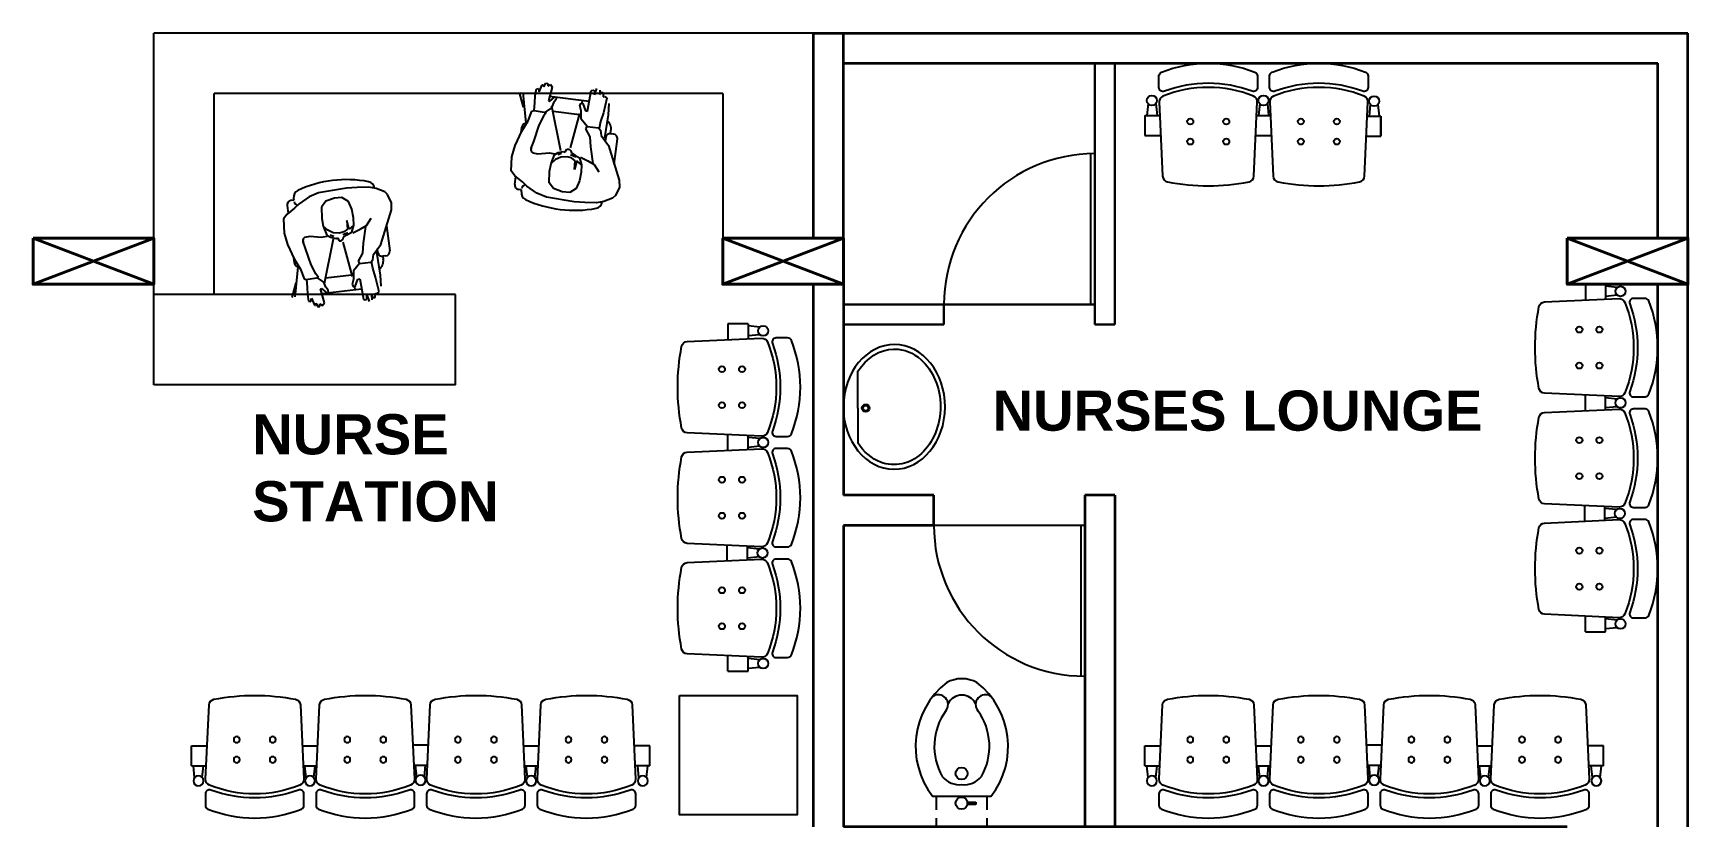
# Model space of a CAD drawing. Header units: inches. Extents: x -17070 to 527, y 504 to 2398.
# Drawn here: x -10464.01 to -10455.78, y 528.16 to 532.11 of the extents above; entities that cross this region are included whole.
import ezdxf

# ---------------------------------------------------------------- set-up
doc = ezdxf.new("R2010")
doc.units = ezdxf.units.IN
for name, color, linetype in [('A-Flor-Pfix', 140, 'Continuous'), ('DOOR', 5, 'Continuous'), ('elevation', 7, 'Continuous'), ('EWD_wall', 7, 'Continuous'), ('toilet furniture', 37, 'Continuous')]:
    doc.layers.add(name, color=color, linetype=linetype)
for name, color, linetype, lineweight in [('COL', 5, 'Continuous', 40), ('hatch', 155, 'Continuous', 5), ('section', 1, 'Continuous', 35), ('wall', 7, 'Continuous', 30)]:
    doc.layers.add(name, color=color, linetype=linetype, lineweight=lineweight)
doc.styles.add('ROMANC', font='arialbd.ttf', dxfattribs={"height": 0.35})

# ---------------------------------------------------------------- blocks, each defined once
blk = doc.blocks.new('S4-PROTO')
for p, q in [((-2.28, 0.1), (-2.206, 0.1)), ((-2.28, 0.1), (-2.28, 0)), ((-2.264, 0.1588), (-2.2702, 0.1)), ((-2.226, 0.1588), (-2.2198, 0.1)), ((-1.724, 0.1), (-1.656, 0.1)), ((-1.709, 0.1588), (-1.7152, 0.1)), ((-1.671, 0.1588), (-1.6648, 0.1)), ((-1.174, 0.0966), (-1.106, 0.0966)), ((-1.159, 0.1554), (-1.1652, 0.0966)), ((-1.121, 0.1554), (-1.1148, 0.0966)), ((-0.624, 0.1), (-0.556, 0.1)), ((-0.609, 0.1588), (-0.6152, 0.1)), ((-0.571, 0.1588), (-0.5648, 0.1)), ((0, 0.1), (-0.074, 0.1)), ((-0.054, 0.1588), (-0.0602, 0.1)), ((-0.016, 0.1588), (-0.0098, 0.1)), ((0, 0.1), (0, 0)), ((-2.28, 0), (-2.2014, 0)), ((-1.7286, 0), (-1.6514, 0)), ((-0.6286, 0), (-0.5514, 0)), ((0, 0), (-0.0786, 0)), ((-1.1786, -0.0034), (-1.1014, -0.0034))]:
    blk.add_line(p, q)
for points in [[(-1.72, 0.2718), (-1.72, 0.2395, -0.522832), (-1.747, 0.2208, 0.18), (-2.183, 0.2208, -0.522832), (-2.21, 0.2395), (-2.21, 0.2966, -0.306573), (-2.1974, 0.3152, -0.192782), (-1.7326, 0.3152, -0.306573), (-1.72, 0.2966), (-1.72, 0.2537)], [(-1.17, 0.2718), (-1.17, 0.2395, -0.522832), (-1.197, 0.2208, 0.18), (-1.633, 0.2208, -0.522832), (-1.66, 0.2395), (-1.66, 0.2966, -0.306573), (-1.6474, 0.3152, -0.192782), (-1.1826, 0.3152, -0.306573), (-1.17, 0.2966), (-1.17, 0.2537)], [(-0.62, 0.2718), (-0.62, 0.2395, -0.522832), (-0.647, 0.2208, 0.18), (-1.083, 0.2208, -0.522832), (-1.11, 0.2395), (-1.11, 0.2966, -0.306573), (-1.0974, 0.3152, -0.192782), (-0.6326, 0.3152, -0.306573), (-0.62, 0.2966), (-0.62, 0.2537)], [(-0.07, 0.2718), (-0.07, 0.2395, -0.522832), (-0.097, 0.2208, 0.18), (-0.533, 0.2208, -0.522832), (-0.56, 0.2395), (-0.56, 0.2966, -0.306573), (-0.5474, 0.3152, -0.192782), (-0.0826, 0.3152, -0.306573), (-0.07, 0.2966), (-0.07, 0.2537)]]:
    blk.add_lwpolyline(points, format="xyb")
for points in [[(-2.1922, -0.2025, 0.346546), (-2.1679, -0.2306, 0.095695), (-1.7621, -0.2306, 0.346546), (-1.7378, -0.2025), (-1.721, 0.1673, 0.318973), (-1.7398, 0.1965, 0.193005), (-2.1902, 0.1965, 0.318973), (-2.209, 0.1673)], [(-1.6422, -0.2025, 0.346546), (-1.6179, -0.2306, 0.095695), (-1.2121, -0.2306, 0.346546), (-1.1878, -0.2025), (-1.171, 0.1673, 0.318973), (-1.1898, 0.1965, 0.193005), (-1.6402, 0.1965, 0.318973), (-1.659, 0.1673)], [(-1.0922, -0.2025, 0.346546), (-1.0679, -0.2306, 0.095695), (-0.6621, -0.2306, 0.346546), (-0.6378, -0.2025), (-0.621, 0.1673, 0.318973), (-0.6398, 0.1965, 0.193005), (-1.0902, 0.1965, 0.318973), (-1.109, 0.1673)], [(-0.5422, -0.2025, 0.346546), (-0.5179, -0.2306, 0.095695), (-0.1121, -0.2306, 0.346546), (-0.0878, -0.2025), (-0.071, 0.1673, 0.318973), (-0.0898, 0.1965, 0.193005), (-0.5402, 0.1965, 0.318973), (-0.559, 0.1673)]]:
    blk.add_lwpolyline(points, format="xyb", close=True)
for centre, radius in [((-2.245, 0.175), 0.025), ((-1.69, 0.175), 0.025), ((-1.14, 0.1716), 0.025), ((-0.59, 0.175), 0.025), ((-0.035, 0.175), 0.025), ((-2.0546, 0.07), 0.015), ((-1.8754, 0.07), 0.015), ((-1.5046, 0.07), 0.015), ((-1.3254, 0.07), 0.015), ((-0.9546, 0.07), 0.015), ((-0.7754, 0.07), 0.015), ((-0.4046, 0.07), 0.015), ((-0.2254, 0.07), 0.015), ((-2.0546, -0.03), 0.015), ((-1.8754, -0.03), 0.015), ((-1.5046, -0.03), 0.015), ((-1.3254, -0.03), 0.015), ((-0.9546, -0.03), 0.015), ((-0.7754, -0.03), 0.015), ((-0.4046, -0.03), 0.015), ((-0.2254, -0.03), 0.015)]:
    blk.add_circle(centre, radius)
blk = doc.blocks.new('A$C031929D8')
at = {"layer": 'A-Flor-Pfix'}
for p, q in [((0, -13.39), (1.62, -13.39)), ((0, -22.61), (0, -13.39)), ((3.12, -13.39), (5.57, -13.39)), ((5.57, -23.31), (5.57, -12.69)), ((4.07, -19.06), (4.53, -19.06)), ((4.07, -20.55), (4.07, -19.06)), ((4.53, -20.55), (4.07, -20.55)), ((4.53, -19.06), (4.53, -20.55)), ((0, -22.61), (1.62, -22.61)), ((3.12, -22.61), (5.57, -22.61))]:
    blk.add_line(p, q, dxfattribs=at)
for centre in [(4.34, -17.96), (9.77, -17.96)]:
    blk.add_circle(centre, 1.1, dxfattribs=at)
for centre, radius, start, end in [((14.71, -24.38), 14.84, 38.0593, 128.0114), ((11.85, -17.61), 4.14, 129.8929, 185.4705), ((14.72, -24.06), 11.1, 54.0717, 119.8254), ((22.38, -13.7), 1.79, 230.0447, 34.4638), ((11.85, -18.39), 4.14, 174.5295, 230.1071), ((21.27, -18), 2.82, 296.8113, 63.1887), ((21.27, -18), 5.82, 331.6141, 28.3859), ((14.71, -11.62), 14.84, 231.9886, 321.9407), ((14.72, -11.94), 11.1, 240.1746, 305.9283), ((22.38, -22.3), 1.79, 325.5362, 129.9553)]:
    blk.add_arc(centre, radius, start, end, dxfattribs=at)
blk = doc.blocks.new('A$C6D011404')
at = {"layer": 'toilet furniture'}
for q in [(117.8, 64.2), (434, 64.2)]:
    blk.add_line((281.2, 64.2), q, dxfattribs=at)
for radius in [16.7, 11.9]:
    blk.add_circle((281.1, 98.7), radius, dxfattribs=at)
at = {"layer": 'toilet furniture', "extrusion": (0, 0, -1)}
blk.add_ellipse((275.7, 224.9), major_axis=(275.7, -1.7), ratio=0.815709, start_param=3.141593, end_param=9.424778, dxfattribs=at)
at = {"layer": 'toilet furniture'}
blk.add_open_spline([(117.8, 64.2), (57.8, 102.3), (21.6, 161.7), (20, 223), (20, 224.8), (20, 226.5), (20.2, 267.8), (36.5, 309.1), (112.9, 395.6), (192.4, 429.5), (354.9, 430.1), (435.1, 397), (529.4, 293.2), (543.3, 225.1), (505.4, 125.8), (474.6, 90.1), (434, 64.2)], degree=3, knots=[5.365258, 5.365258, 5.365258, 5.365258, 6.257078, 6.257078, 6.283185, 6.283185, 6.283185, 6.901165, 6.901165, 7.841015, 7.841015, 8.780865, 8.780865, 9.720714, 9.720714, 10.328696, 10.328696, 10.328696, 10.328696], dxfattribs=at)

msp = doc.modelspace()

# ---------------------------------------------------------------- linework, layer by layer
for p, q in [((-10461.51507, 531.79768), (-10461.50923, 531.83054)), ((-10461.50923, 531.83054), (-10461.49836, 531.83273)), ((-10461.49836, 531.83273), (-10461.49509, 531.81642)), ((-10461.49509, 531.81642), (-10461.48033, 531.84994)), ((-10461.48033, 531.84994), (-10461.4749, 531.85104)), ((-10461.4749, 531.85104), (-10461.47272, 531.84016)), ((-10461.47272, 531.84016), (-10461.46164, 531.85824)), ((-10461.46164, 531.85824), (-10461.45295, 531.85716)), ((-10461.45295, 531.85716), (-10461.45272, 531.84475)), ((-10461.45272, 531.84475), (-10461.43946, 531.85195)), ((-10461.43053, 531.83847), (-10461.4496, 531.77012)), ((-10461.43946, 531.85195), (-10461.43053, 531.83847)), ((-10461.23657, 531.8215), (-10461.22744, 531.82391)), ((-10461.22744, 531.82391), (-10461.21896, 531.82109)), ((-10461.21981, 531.79998), (-10461.20875, 531.8322)), ((-10461.19396, 531.82329), (-10461.19481, 531.80219)), ((-10461.57351, 531.73951), (-10461.59325, 531.81196)), ((-10461.57531, 531.80974), (-10461.5753, 531.7963)), ((-10461.5753, 531.7963), (-10461.56806, 531.72646)), ((-10461.52046, 531.72232), (-10461.51613, 531.76068)), ((-10461.51613, 531.76068), (-10461.51507, 531.79768)), ((-10461.4496, 531.77012), (-10461.4446, 531.76773)), ((-10461.4446, 531.76773), (-10461.41701, 531.79083)), ((-10461.44312, 531.79336), (-10461.24582, 531.76891)), ((-10461.42415, 531.76166), (-10461.43435, 531.73641)), ((-10461.38675, 531.5219), (-10461.43153, 531.7449)), ((-10461.41178, 531.77604), (-10461.42415, 531.76166)), ((-10461.41701, 531.79083), (-10461.41048, 531.78648)), ((-10461.41048, 531.78648), (-10461.41178, 531.77604)), ((-10461.29347, 531.74723), (-10461.28674, 531.75878)), ((-10461.28605, 531.72157), (-10461.29347, 531.74723)), ((-10461.28674, 531.75878), (-10461.27804, 531.7577)), ((-10461.2813, 531.75987), (-10461.27925, 531.77305)), ((-10461.27804, 531.7577), (-10461.26496, 531.72072)), ((-10461.25452, 531.71943), (-10461.23657, 531.8215)), ((-10461.21896, 531.82109), (-10461.21981, 531.79998)), ((-10461.19481, 531.80219), (-10461.18634, 531.81351)), ((-10461.18634, 531.81351), (-10461.17764, 531.81243)), ((-10461.17764, 531.81243), (-10461.17675, 531.79111)), ((-10461.17675, 531.79111), (-10461.16784, 531.79177)), ((-10461.15826, 531.78351), (-10461.17602, 531.71147)), ((-10461.16784, 531.79177), (-10461.15826, 531.78351)), ((-10461.14866, 531.75687), (-10461.15253, 531.70148)), ((-10458.46671, 531.75677), (-10458.47284, 531.69797)), ((-10458.42863, 531.75677), (-10458.42249, 531.69797)), ((-10457.91171, 531.75677), (-10457.91784, 531.69797)), ((-10457.87363, 531.75677), (-10457.86749, 531.69797)), ((-10457.36171, 531.75337), (-10457.36784, 531.69457)), ((-10457.32363, 531.75337), (-10457.31749, 531.69457)), ((-10461.58122, 531.62025), (-10461.55018, 531.67121)), ((-10461.56806, 531.72646), (-10461.56191, 531.66206)), ((-10461.55018, 531.67121), (-10461.53174, 531.72019)), ((-10461.53174, 531.72019), (-10461.52087, 531.72238)), ((-10461.52087, 531.72238), (-10461.4602, 531.71309)), ((-10461.47301, 531.69524), (-10461.49623, 531.65038)), ((-10461.4602, 531.71309), (-10461.47301, 531.69524)), ((-10461.43435, 531.73641), (-10461.46507, 531.71384)), ((-10461.295, 531.70082), (-10461.42594, 531.71704)), ((-10461.33893, 531.53719), (-10461.293, 531.70828)), ((-10461.28601, 531.67913), (-10461.28605, 531.72157)), ((-10461.25684, 531.6437), (-10461.28601, 531.67913)), ((-10461.26496, 531.72072), (-10461.25452, 531.71943)), ((-10461.19033, 531.66728), (-10461.19695, 531.63339)), ((-10461.17602, 531.71147), (-10461.19033, 531.66728)), ((-10461.15253, 531.70148), (-10461.17025, 531.587)), ((-10458.48267, 531.69797), (-10458.40864, 531.69797)), ((-10458.48267, 531.69797), (-10458.48267, 531.59797)), ((-10457.92669, 531.69797), (-10457.85864, 531.69797)), ((-10457.37669, 531.69457), (-10457.30864, 531.69457)), ((-10461.61485, 531.5484), (-10461.58122, 531.62025)), ((-10461.5841, 531.61409), (-10461.58092, 531.6398)), ((-10461.49623, 531.65038), (-10461.52399, 531.56896)), ((-10461.26357, 531.63216), (-10461.25684, 531.6437)), ((-10461.24201, 531.59236), (-10461.26357, 531.63216)), ((-10461.25684, 531.6437), (-10461.19943, 531.63658)), ((-10461.23761, 531.54231), (-10461.24201, 531.59236)), ((-10461.19943, 531.63658), (-10461.19029, 531.62484)), ((-10461.19029, 531.62484), (-10461.18657, 531.59786)), ((-10461.18657, 531.59786), (-10461.15021, 531.54916)), ((-10461.16444, 531.58819), (-10461.16657, 531.57107)), ((-10461.13981, 531.6074), (-10461.138, 531.62201)), ((-10461.12519, 531.60558), (-10461.13981, 531.6074)), ((-10461.12155, 531.45538), (-10461.10599, 531.58095)), ((-10458.48267, 531.59797), (-10458.40408, 531.59797)), ((-10457.93126, 531.59797), (-10457.85408, 531.59797)), ((-10457.38126, 531.59457), (-10457.30864, 531.59457)), ((-10461.63067, 531.49203), (-10461.61485, 531.5484)), ((-10461.52399, 531.56896), (-10461.537, 531.53522)), ((-10461.537, 531.53522), (-10461.53546, 531.51912)), ((-10461.53336, 531.54467), (-10461.53592, 531.52395)), ((-10461.53546, 531.51912), (-10461.52741, 531.51282)), ((-10461.52741, 531.51282), (-10461.50153, 531.50784)), ((-10461.50153, 531.50784), (-10461.44631, 531.51161)), ((-10461.44631, 531.51161), (-10461.41674, 531.50794)), ((-10461.43621, 531.45831), (-10461.41912, 531.50293)), ((-10461.41912, 531.50293), (-10461.40022, 531.51297)), ((-10461.38398, 531.5084), (-10461.40218, 531.50195)), ((-10461.40022, 531.51297), (-10461.37305, 531.51844)), ((-10461.37305, 531.51844), (-10461.3663, 531.51583)), ((-10461.3663, 531.51583), (-10461.3574, 531.53064)), ((-10461.3574, 531.53064), (-10461.34675, 531.53109)), ((-10461.34675, 531.53109), (-10461.33717, 531.52283)), ((-10461.31365, 531.49097), (-10461.3399, 531.50148)), ((-10461.33717, 531.52283), (-10461.33499, 531.51195)), ((-10461.33499, 531.51195), (-10461.31867, 531.50109)), ((-10461.31867, 531.50109), (-10461.29387, 531.48741)), ((-10461.22666, 531.45964), (-10461.23761, 531.54231)), ((-10461.15021, 531.54916), (-10461.09743, 531.37644)), ((-10461.63408, 531.42173), (-10461.63067, 531.49203)), ((-10461.6158, 531.39825), (-10461.63408, 531.42173)), ((-10461.4453, 531.36298), (-10461.44361, 531.41935)), ((-10461.44361, 531.41935), (-10461.43621, 531.45831)), ((-10461.41365, 531.47815), (-10461.43621, 531.45831)), ((-10461.38667, 531.49114), (-10461.41365, 531.47815)), ((-10461.35566, 531.49273), (-10461.38667, 531.49114)), ((-10461.33469, 531.48651), (-10461.35566, 531.49273)), ((-10461.31658, 531.4725), (-10461.33469, 531.48651)), ((-10461.31906, 531.42875), (-10461.31658, 531.4725)), ((-10461.30746, 531.47225), (-10461.31906, 531.42875)), ((-10461.28516, 531.45211), (-10461.30746, 531.47225)), ((-10461.28685, 531.41583), (-10461.29398, 531.37252)), ((-10461.29387, 531.48741), (-10461.28516, 531.45211)), ((-10461.28996, 531.49046), (-10461.25342, 531.47179)), ((-10461.28516, 531.45211), (-10461.28685, 531.41583)), ((-10461.25342, 531.47179), (-10461.22209, 531.45377)), ((-10461.22209, 531.45377), (-10461.19836, 531.41724)), ((-10461.19836, 531.41724), (-10461.19836, 531.41724)), ((-10461.19836, 531.41724), (-10461.19836, 531.41724)), ((-10461.19836, 531.41724), (-10461.19836, 531.41724)), ((-10462.45372, 531.33707), (-10462.59215, 531.31383)), ((-10462.401, 531.33929), (-10462.45372, 531.33707)), ((-10462.343, 531.34159), (-10462.401, 531.33929)), ((-10462.30621, 531.3341), (-10462.343, 531.34159)), ((-10462.31448, 531.33677), (-10462.31436, 531.33576)), ((-10462.26302, 531.31826), (-10462.30621, 531.3341)), ((-10461.61623, 531.35485), (-10461.61131, 531.39452)), ((-10461.57897, 531.3676), (-10461.6158, 531.39825)), ((-10461.58241, 531.3284), (-10461.59703, 531.33021)), ((-10461.55682, 531.34675), (-10461.57897, 531.3676)), ((-10461.50641, 531.31173), (-10461.55682, 531.34675)), ((-10461.42418, 531.33385), (-10461.4453, 531.36298)), ((-10461.38025, 531.3178), (-10461.42418, 531.33385)), ((-10461.31112, 531.33398), (-10461.3435, 531.31501)), ((-10461.29398, 531.37252), (-10461.31112, 531.33398)), ((-10461.09653, 531.34098), (-10461.11628, 531.2997)), ((-10461.09743, 531.37644), (-10461.09653, 531.34098)), ((-10462.74885, 531.24991), (-10462.74393, 531.21023)), ((-10462.71503, 531.27635), (-10462.72964, 531.27454)), ((-10462.71635, 531.28696), (-10462.71503, 531.27635)), ((-10462.68944, 531.258), (-10462.71158, 531.23715)), ((-10462.63902, 531.29303), (-10462.68944, 531.258)), ((-10462.59215, 531.31383), (-10462.63902, 531.29303)), ((-10462.5568, 531.2709), (-10462.57792, 531.24177)), ((-10462.51286, 531.28696), (-10462.5568, 531.2709)), ((-10462.47611, 531.28974), (-10462.51286, 531.28696)), ((-10462.44374, 531.27077), (-10462.47611, 531.28974)), ((-10462.4266, 531.23224), (-10462.44374, 531.27077)), ((-10462.2489, 531.30505), (-10462.26302, 531.31826)), ((-10462.22914, 531.26378), (-10462.2489, 531.30505)), ((-10462.23005, 531.22831), (-10462.22914, 531.26378)), ((-10461.58373, 531.31779), (-10461.58241, 531.3284)), ((-10461.45953, 531.29092), (-10461.50641, 531.31173)), ((-10461.3211, 531.26768), (-10461.45953, 531.29092)), ((-10461.3435, 531.31501), (-10461.38025, 531.3178)), ((-10461.26839, 531.26546), (-10461.3211, 531.26768)), ((-10461.21039, 531.26316), (-10461.26839, 531.26546)), ((-10461.17359, 531.27065), (-10461.21039, 531.26316)), ((-10461.18187, 531.26799), (-10461.18174, 531.26899)), ((-10461.13041, 531.28649), (-10461.17359, 531.27065)), ((-10461.11628, 531.2997), (-10461.13041, 531.28649)), ((-10462.74841, 531.2065), (-10462.7667, 531.18302)), ((-10462.7667, 531.18302), (-10462.76329, 531.11273)), ((-10462.71158, 531.23715), (-10462.74841, 531.2065)), ((-10462.57792, 531.24177), (-10462.57623, 531.18541)), ((-10462.57623, 531.18541), (-10462.56883, 531.14644)), ((-10462.44007, 531.1325), (-10462.45167, 531.176)), ((-10462.45167, 531.176), (-10462.44919, 531.13225)), ((-10462.41946, 531.18892), (-10462.4266, 531.23224)), ((-10462.41777, 531.15264), (-10462.41946, 531.18892)), ((-10462.35471, 531.15099), (-10462.33097, 531.18752)), ((-10462.33097, 531.18752), (-10462.33097, 531.18752)), ((-10462.33097, 531.18752), (-10462.33097, 531.18752)), ((-10462.33097, 531.18752), (-10462.33097, 531.18752)), ((-10462.28283, 531.05559), (-10462.23005, 531.22831)), ((-10462.76329, 531.11273), (-10462.74747, 531.05635)), ((-10462.66962, 531.06953), (-10462.66808, 531.08563)), ((-10462.66808, 531.08563), (-10462.66003, 531.09193)), ((-10462.66003, 531.09193), (-10462.63415, 531.09691)), ((-10462.63415, 531.09691), (-10462.57893, 531.09315)), ((-10462.57893, 531.09315), (-10462.54935, 531.09681)), ((-10462.54626, 531.1266), (-10462.56883, 531.14644)), ((-10462.56883, 531.14644), (-10462.55174, 531.10182)), ((-10462.51936, 531.08285), (-10462.56415, 530.85985)), ((-10462.55174, 531.10182), (-10462.53283, 531.09179)), ((-10462.51928, 531.11362), (-10462.54626, 531.1266)), ((-10462.5166, 531.09636), (-10462.5348, 531.10281)), ((-10462.53283, 531.09179), (-10462.50566, 531.08631)), ((-10462.48828, 531.11202), (-10462.51928, 531.11362)), ((-10462.50566, 531.08631), (-10462.49892, 531.08892)), ((-10462.49892, 531.08892), (-10462.49002, 531.07411)), ((-10462.4673, 531.11825), (-10462.48828, 531.11202)), ((-10462.47936, 531.07366), (-10462.46979, 531.08192)), ((-10462.44627, 531.11378), (-10462.47251, 531.10327)), ((-10462.46979, 531.08192), (-10462.46761, 531.0928)), ((-10462.46761, 531.0928), (-10462.45129, 531.10366)), ((-10462.44919, 531.13225), (-10462.4673, 531.11825)), ((-10462.45129, 531.10366), (-10462.42649, 531.11734)), ((-10462.41777, 531.15264), (-10462.44007, 531.1325)), ((-10462.42649, 531.11734), (-10462.41777, 531.15264)), ((-10462.42258, 531.11429), (-10462.38603, 531.13296)), ((-10462.38603, 531.13296), (-10462.35471, 531.15099)), ((-10462.35928, 531.14512), (-10462.37023, 531.06244)), ((-10462.25417, 531.14938), (-10462.23861, 531.0238)), ((-10462.74747, 531.05635), (-10462.71383, 530.9845)), ((-10462.6566, 531.03579), (-10462.66962, 531.06953)), ((-10462.66597, 531.06009), (-10462.66854, 531.0808)), ((-10462.62885, 530.95437), (-10462.6566, 531.03579)), ((-10462.49002, 531.07411), (-10462.47936, 531.07366)), ((-10462.47154, 531.06756), (-10462.42561, 530.89647)), ((-10462.37462, 531.01239), (-10462.39619, 530.9726)), ((-10462.37023, 531.06244), (-10462.37462, 531.01239)), ((-10462.32291, 530.97991), (-10462.31919, 531.00689)), ((-10462.31919, 531.00689), (-10462.28283, 531.05559)), ((-10462.28515, 530.90327), (-10462.30287, 531.01775)), ((-10462.29706, 531.01656), (-10462.29918, 531.03369)), ((-10462.71672, 530.99066), (-10462.71353, 530.96495)), ((-10462.71383, 530.9845), (-10462.68279, 530.93354)), ((-10462.70067, 530.87829), (-10462.69452, 530.9427)), ((-10462.68279, 530.93354), (-10462.66436, 530.88456)), ((-10462.60563, 530.90952), (-10462.62885, 530.95437)), ((-10462.41863, 530.92562), (-10462.41867, 530.88319)), ((-10462.38946, 530.96106), (-10462.41863, 530.92562)), ((-10462.39619, 530.9726), (-10462.38946, 530.96106)), ((-10462.38946, 530.96106), (-10462.33205, 530.96817)), ((-10462.33205, 530.96817), (-10462.32291, 530.97991)), ((-10462.32295, 530.93748), (-10462.32957, 530.97136)), ((-10462.30864, 530.89329), (-10462.32295, 530.93748)), ((-10462.25781, 530.99917), (-10462.27242, 530.99736)), ((-10462.27242, 530.99736), (-10462.27061, 530.98274)), ((-10462.70612, 530.86524), (-10462.72587, 530.79279)), ((-10462.70791, 530.80845), (-10462.70067, 530.87829)), ((-10462.66436, 530.88456), (-10462.65349, 530.88237)), ((-10462.65349, 530.88237), (-10462.59282, 530.89166)), ((-10462.65308, 530.88244), (-10462.64874, 530.84407)), ((-10462.64874, 530.84407), (-10462.64769, 530.80707)), ((-10462.59282, 530.89166), (-10462.60563, 530.90952)), ((-10462.56697, 530.86834), (-10462.59769, 530.89091)), ((-10462.58222, 530.83463), (-10462.57721, 530.83702)), ((-10462.57721, 530.83702), (-10462.54962, 530.81392)), ((-10462.57573, 530.81139), (-10462.37844, 530.83584)), ((-10462.55677, 530.84309), (-10462.56697, 530.86834)), ((-10462.42762, 530.90394), (-10462.55855, 530.88771)), ((-10462.54439, 530.82871), (-10462.55677, 530.84309)), ((-10462.41867, 530.88319), (-10462.42608, 530.85752)), ((-10462.42608, 530.85752), (-10462.41936, 530.84598)), ((-10462.41936, 530.84598), (-10462.41066, 530.84706)), ((-10462.41392, 530.84488), (-10462.41187, 530.8317)), ((-10462.41066, 530.84706), (-10462.39758, 530.88403)), ((-10462.39758, 530.88403), (-10462.38714, 530.88533)), ((-10462.38714, 530.88533), (-10462.36919, 530.78325)), ((-10462.29088, 530.82124), (-10462.30864, 530.89329)), ((-10462.28128, 530.84788), (-10462.28515, 530.90327)), ((-10456.19214, 530.85797), (-10456.29214, 530.85797)), ((-10456.29214, 530.85797), (-10456.29214, 530.77938)), ((-10456.19214, 530.85797), (-10456.19214, 530.78395)), ((-10456.13334, 530.84201), (-10456.19214, 530.84814)), ((-10462.70793, 530.79501), (-10462.70791, 530.80845)), ((-10462.64769, 530.80707), (-10462.64185, 530.77421)), ((-10462.64185, 530.77421), (-10462.63098, 530.77202)), ((-10462.63098, 530.77202), (-10462.6277, 530.78834)), ((-10462.6277, 530.78834), (-10462.61295, 530.75481)), ((-10462.61295, 530.75481), (-10462.60752, 530.75371)), ((-10462.60752, 530.75371), (-10462.60533, 530.76459)), ((-10462.60533, 530.76459), (-10462.59426, 530.74652)), ((-10462.58556, 530.7476), (-10462.58533, 530.76)), ((-10462.58533, 530.76), (-10462.57208, 530.7528)), ((-10462.56315, 530.76628), (-10462.58222, 530.83463)), ((-10462.57208, 530.7528), (-10462.56315, 530.76628)), ((-10462.54962, 530.81392), (-10462.5431, 530.81827)), ((-10462.5431, 530.81827), (-10462.54439, 530.82871)), ((-10462.36919, 530.78325), (-10462.36006, 530.78084)), ((-10462.36006, 530.78084), (-10462.35158, 530.78366)), ((-10462.35158, 530.78366), (-10462.35243, 530.80477)), ((-10462.35243, 530.80477), (-10462.34137, 530.77255)), ((-10462.32658, 530.78146), (-10462.32743, 530.80257)), ((-10462.32743, 530.80257), (-10462.31896, 530.79124)), ((-10462.31896, 530.79124), (-10462.31026, 530.79232)), ((-10462.31026, 530.79232), (-10462.30937, 530.81364)), ((-10462.30937, 530.81364), (-10462.30045, 530.81298)), ((-10462.30045, 530.81298), (-10462.29088, 530.82124)), ((-10456.13334, 530.80393), (-10456.19214, 530.7978)), ((-10462.59426, 530.74652), (-10462.58556, 530.7476)), ((-10460.45617, 530.66097), (-10460.55617, 530.66097)), ((-10460.55617, 530.66097), (-10460.55617, 530.58238)), ((-10460.45617, 530.66097), (-10460.45617, 530.58695)), ((-10460.39737, 530.64501), (-10460.45617, 530.65114)), ((-10460.39737, 530.60693), (-10460.45617, 530.6008)), ((-10456.29214, 530.22938), (-10456.29214, 530.30656)), ((-10456.19214, 530.23395), (-10456.19214, 530.302)), ((-10456.13334, 530.28701), (-10456.19214, 530.29314)), ((-10456.13334, 530.24893), (-10456.19214, 530.2428)), ((-10460.55617, 530.03238), (-10460.55617, 530.10956)), ((-10460.45617, 530.03695), (-10460.45617, 530.105)), ((-10460.39737, 530.09001), (-10460.45617, 530.09614)), ((-10460.39737, 530.05193), (-10460.45617, 530.0458)), ((-10456.29554, 529.67938), (-10456.29554, 529.75656)), ((-10456.19554, 529.68395), (-10456.19554, 529.752)), ((-10456.13674, 529.73701), (-10456.19554, 529.74314)), ((-10456.13674, 529.69893), (-10456.19554, 529.6928)), ((-10460.55957, 529.48238), (-10460.55957, 529.55956)), ((-10460.45957, 529.48695), (-10460.45957, 529.555)), ((-10460.40077, 529.54001), (-10460.45957, 529.54614)), ((-10460.40077, 529.50193), (-10460.45957, 529.4958)), ((-10456.29214, 529.12938), (-10456.29214, 529.20656)), ((-10456.19214, 529.12938), (-10456.19214, 529.202)), ((-10456.13334, 529.18701), (-10456.19214, 529.19314)), ((-10456.13334, 529.14893), (-10456.19214, 529.1428)), ((-10460.55617, 528.93238), (-10460.55617, 529.00956)), ((-10460.45617, 528.93238), (-10460.45617, 529.005)), ((-10460.39737, 528.99001), (-10460.45617, 528.99614)), ((-10460.39737, 528.95193), (-10460.45617, 528.9458))]:
    msp.add_line(p, q)
for points in [[(-10457.92267, 531.86974), (-10457.92267, 531.83747, -0.5228315), (-10457.94964, 531.81873, 0.18), (-10458.38569, 531.81873, -0.5228315), (-10458.41267, 531.83747), (-10458.41267, 531.89459, -0.3065734), (-10458.4001, 531.91316, -0.1927815), (-10457.93523, 531.91316, -0.3065734), (-10457.92267, 531.89459), (-10457.92267, 531.85169)], [(-10457.37267, 531.86974), (-10457.37267, 531.83747, -0.5228315), (-10457.39964, 531.81873, 0.18), (-10457.83569, 531.81873, -0.5228315), (-10457.86267, 531.83747), (-10457.86267, 531.89459, -0.3065734), (-10457.8501, 531.91316, -0.1927815), (-10457.38523, 531.91316, -0.3065734), (-10457.37267, 531.89459), (-10457.37267, 531.85169)], [(-10456.02037, 530.78797), (-10456.05264, 530.78797, 0.5228315), (-10456.07138, 530.761, -0.18), (-10456.07138, 530.32494, 0.5228315), (-10456.05264, 530.29797), (-10455.99551, 530.29797, 0.3065734), (-10455.97695, 530.31054, 0.1927815), (-10455.97695, 530.77541, 0.3065734), (-10455.99551, 530.78797), (-10456.03841, 530.78797)], [(-10460.2844, 530.59097), (-10460.31667, 530.59097, 0.5228315), (-10460.33541, 530.564, -0.18), (-10460.33541, 530.12795, 0.5228315), (-10460.31667, 530.10097), (-10460.25955, 530.10097, 0.3065734), (-10460.24098, 530.11354, 0.1927815), (-10460.24098, 530.57841, 0.3065734), (-10460.25955, 530.59097), (-10460.30245, 530.59097)], [(-10456.02037, 530.23797), (-10456.05264, 530.23797, 0.5228315), (-10456.07138, 530.211, -0.18), (-10456.07138, 529.77494, 0.5228315), (-10456.05264, 529.74797), (-10455.99551, 529.74797, 0.3065734), (-10455.97695, 529.76054, 0.1927815), (-10455.97695, 530.22541, 0.3065734), (-10455.99551, 530.23797), (-10456.03841, 530.23797)], [(-10460.2844, 530.04097), (-10460.31667, 530.04097, 0.5228315), (-10460.33541, 530.014, -0.18), (-10460.33541, 529.57795, 0.5228315), (-10460.31667, 529.55097), (-10460.25955, 529.55097, 0.3065734), (-10460.24098, 529.56354, 0.1927815), (-10460.24098, 530.02841, 0.3065734), (-10460.25955, 530.04097), (-10460.30245, 530.04097)], [(-10456.02037, 529.68797), (-10456.05264, 529.68797, 0.5228315), (-10456.07138, 529.661, -0.18), (-10456.07138, 529.22494, 0.5228315), (-10456.05264, 529.19797), (-10455.99551, 529.19797, 0.3065734), (-10455.97695, 529.21054, 0.1927815), (-10455.97695, 529.67541, 0.3065734), (-10455.99551, 529.68797), (-10456.03841, 529.68797)], [(-10460.2844, 529.49097), (-10460.31667, 529.49097, 0.5228315), (-10460.33541, 529.464, -0.18), (-10460.33541, 529.02795, 0.5228315), (-10460.31667, 529.00097), (-10460.25955, 529.00097, 0.3065734), (-10460.24098, 529.01354, 0.1927815), (-10460.24098, 529.47841, 0.3065734), (-10460.25955, 529.49097), (-10460.30245, 529.49097)]]:
    msp.add_lwpolyline(points, format="xyb")
for points in [[(-10458.39483, 531.39547, 0.3465458), (-10458.37055, 531.36739, 0.0956951), (-10457.96478, 531.36739, 0.3465458), (-10457.9405, 531.39547), (-10457.92362, 531.76528, 0.318973), (-10457.94242, 531.7945, 0.1930054), (-10458.39291, 531.7945, 0.318973), (-10458.41171, 531.76528)], [(-10457.84483, 531.39547, 0.3465458), (-10457.82055, 531.36739, 0.0956951), (-10457.41478, 531.36739, 0.3465458), (-10457.3905, 531.39547), (-10457.37362, 531.76528, 0.318973), (-10457.39242, 531.7945, 0.1930054), (-10457.84291, 531.7945, 0.318973), (-10457.86171, 531.76528)], [(-10456.49463, 530.3158, -0.3465458), (-10456.52272, 530.34008, -0.0956951), (-10456.52272, 530.74586, -0.3465458), (-10456.49463, 530.77014), (-10456.12482, 530.78702, -0.318973), (-10456.09561, 530.76821, -0.1930054), (-10456.09561, 530.31773, -0.318973), (-10456.12482, 530.29892)], [(-10460.75867, 530.1188, -0.3465458), (-10460.78675, 530.14308, -0.0956951), (-10460.78675, 530.54886, -0.3465458), (-10460.75867, 530.57314), (-10460.38886, 530.59002, -0.318973), (-10460.35964, 530.57121, -0.1930054), (-10460.35964, 530.12073, -0.318973), (-10460.38886, 530.10192)], [(-10456.49463, 529.7658, -0.3465458), (-10456.52272, 529.79008, -0.0956951), (-10456.52272, 530.19586, -0.3465458), (-10456.49463, 530.22014), (-10456.12482, 530.23702, -0.318973), (-10456.09561, 530.21821, -0.1930054), (-10456.09561, 529.76773, -0.318973), (-10456.12482, 529.74892)], [(-10460.75867, 529.5688, -0.3465458), (-10460.78675, 529.59308, -0.0956951), (-10460.78675, 529.99886, -0.3465458), (-10460.75867, 530.02314), (-10460.38886, 530.04002, -0.318973), (-10460.35964, 530.02121, -0.1930054), (-10460.35964, 529.57073, -0.318973), (-10460.38886, 529.55192)], [(-10456.49463, 529.2158, -0.3465458), (-10456.52272, 529.24008, -0.0956951), (-10456.52272, 529.64586, -0.3465458), (-10456.49463, 529.67014), (-10456.12482, 529.68702, -0.318973), (-10456.09561, 529.66821, -0.1930054), (-10456.09561, 529.21773, -0.318973), (-10456.12482, 529.19892)], [(-10460.75867, 529.0188, -0.3465458), (-10460.78675, 529.04308, -0.0956951), (-10460.78675, 529.44886, -0.3465458), (-10460.75867, 529.47314), (-10460.38886, 529.49002, -0.318973), (-10460.35964, 529.47121, -0.1930054), (-10460.35964, 529.02073, -0.318973), (-10460.38886, 529.00192)]]:
    msp.add_lwpolyline(points, format="xyb", close=True)
for centre, radius in [((-10458.44767, 531.77297), 0.025), ((-10457.89267, 531.77297), 0.025), ((-10457.34267, 531.76957), 0.025), ((-10458.25727, 531.66797), 0.015), ((-10458.07807, 531.66797), 0.015), ((-10457.70727, 531.66797), 0.015), ((-10457.52807, 531.66797), 0.015), ((-10458.25727, 531.56797), 0.015), ((-10458.07807, 531.56797), 0.015), ((-10457.70727, 531.56797), 0.015), ((-10457.52807, 531.56797), 0.015), ((-10456.11714, 530.82297), 0.025), ((-10460.38117, 530.62597), 0.025), ((-10456.32214, 530.63257), 0.015), ((-10456.22214, 530.63257), 0.015), ((-10460.58617, 530.43557), 0.015), ((-10460.48617, 530.43557), 0.015), ((-10456.32214, 530.45337), 0.015), ((-10456.22214, 530.45337), 0.015), ((-10460.58617, 530.25637), 0.015), ((-10460.48617, 530.25637), 0.015), ((-10456.11714, 530.26797), 0.025), ((-10460.38117, 530.07097), 0.025), ((-10456.32214, 530.08257), 0.015), ((-10456.22214, 530.08257), 0.015), ((-10460.58617, 529.88557), 0.015), ((-10460.48617, 529.88557), 0.015), ((-10456.32214, 529.90337), 0.015), ((-10456.22214, 529.90337), 0.015), ((-10460.58617, 529.70637), 0.015), ((-10460.48617, 529.70637), 0.015), ((-10456.12054, 529.71797), 0.025), ((-10460.38457, 529.52097), 0.025), ((-10456.32214, 529.53257), 0.015), ((-10456.22214, 529.53257), 0.015), ((-10456.32214, 529.35337), 0.015), ((-10456.22214, 529.35337), 0.015), ((-10460.58617, 529.33557), 0.015), ((-10460.48617, 529.33557), 0.015), ((-10456.11714, 529.16797), 0.025), ((-10460.58617, 529.15637), 0.015), ((-10460.48617, 529.15637), 0.015), ((-10460.38117, 528.97097), 0.025)]:
    msp.add_circle(centre, radius)
for centre, radius, start, end in [((-10461.559, 531.63709), 0.02209, 82.935634, 172.935634), ((-10461.19645, 531.62925), 0.0589, 352.935634, 47.885827), ((-10461.14252, 531.58548), 0.02209, 82.935634, 172.935634), ((-10461.12791, 531.58366), 0.02209, 352.935634, 82.935634), ((-10462.45241, 530.80349), 0.57519, 79.144153, 114.984579), ((-10462.35102, 531.33224), 0.03681, 7.064366, 79.144153), ((-10461.59431, 531.35213), 0.02209, 172.935634, 262.935634), ((-10461.55978, 531.33144), 0.02209, 100.112087, 172.935634), ((-10462.72693, 531.25262), 0.02209, 97.064366, 187.064366), ((-10462.67981, 531.29149), 0.03681, 114.984579, 187.064366), ((-10462.6924, 531.27331), 0.02209, 187.064366, 259.887913), ((-10461.5472, 531.31326), 0.03681, 172.935634, 245.015421), ((-10461.3198, 531.80126), 0.57519, 245.015421, 280.855847), ((-10461.2184, 531.27251), 0.03681, 280.855847, 352.935634), ((-10462.27514, 531.01928), 0.02209, 187.064366, 277.064366), ((-10462.26053, 531.02109), 0.02209, 277.064366, 7.064366), ((-10462.69161, 530.96767), 0.02209, 187.064366, 277.064366), ((-10462.32906, 530.9755), 0.0589, 312.114173, 7.064366)]:
    msp.add_arc(centre, radius, start, end)
at = {"layer": 'COL', "ltscale": 0.0005}
for p, q in [((-10464.01214, 530.85797), (-10463.41214, 531.08797)), ((-10464.01214, 531.08797), (-10463.41214, 530.85797)), ((-10460.58214, 530.85797), (-10459.98214, 531.08797)), ((-10460.58214, 531.08797), (-10459.98214, 530.85797)), ((-10460.58214, 530.85797), (-10459.98214, 531.08797)), ((-10460.58214, 531.08797), (-10459.98214, 530.85797)), ((-10456.38214, 530.85797), (-10455.78214, 531.08797)), ((-10456.38214, 531.08797), (-10455.78214, 530.85797))]:
    msp.add_line(p, q, dxfattribs=at)
for points in [[(-10464.01214, 531.08797), (-10464.01214, 530.85797), (-10463.41214, 530.85797), (-10463.41214, 531.08797)], [(-10460.58214, 531.08797), (-10460.58214, 530.85797), (-10459.98214, 530.85797), (-10459.98214, 531.08797)], [(-10460.58214, 531.08797), (-10460.58214, 530.85797), (-10459.98214, 530.85797), (-10459.98214, 531.08797)], [(-10456.38214, 531.08797), (-10456.38214, 530.85797), (-10455.78214, 530.85797), (-10455.78214, 531.08797)]]:
    msp.add_lwpolyline(points, close=True, dxfattribs=at)
at = {"layer": 'DOOR', "ltscale": 0.0005}
for p, q in [((-10458.75214, 530.75797), (-10458.75214, 531.50797)), ((-10458.73214, 530.75797), (-10459.48214, 530.75797)), ((-10458.78214, 529.65797), (-10459.53214, 529.65797)), ((-10458.80214, 529.65797), (-10458.80214, 528.90797)), ((-10458.78214, 529.65797), (-10458.78214, 528.90797))]:
    msp.add_line(p, q, dxfattribs=at)
for centre, start, end in [((-10458.73214, 530.75797), 90, 180), ((-10458.78214, 529.65797), 180, 270)]:
    msp.add_arc(centre, 0.75, start, end, dxfattribs=at)
at = {"layer": 'elevation', "ltscale": 0.0005}
for p, q in [((-10460.13214, 532.10797), (-10463.41214, 532.10797)), ((-10463.41214, 530.35797), (-10463.41214, 532.10797)), ((-10459.98214, 531.95797), (-10459.98214, 531.08797)), ((-10463.11214, 530.80797), (-10463.11214, 531.80797)), ((-10460.58214, 531.80797), (-10463.11214, 531.80797)), ((-10461.91214, 530.80797), (-10463.41214, 530.80797)), ((-10461.91214, 530.80797), (-10463.11214, 530.80797)), ((-10461.91214, 530.35797), (-10461.91214, 530.80797)), ((-10461.91214, 530.35797), (-10463.41214, 530.35797)), ((-10456.29214, 529.12938), (-10456.19214, 529.12938)), ((-10460.55617, 528.93238), (-10460.45617, 528.93238))]:
    msp.add_line(p, q, dxfattribs=at)
msp.add_lwpolyline([(-10460.58214, 531.80797), (-10460.58214, 531.08797)], dxfattribs=at)
msp.add_lwpolyline([(-10460.79726, 528.8121), (-10460.21214, 528.8121), (-10460.21214, 528.21767), (-10460.79726, 528.21767)], close=True, dxfattribs=at)
at = {"layer": 'hatch', "ltscale": 0.0005}
msp.add_line((-10460.58211, 530.86244), (-10460.58214, 530.85797), dxfattribs=at)
at = {"layer": 'section', "ltscale": 0.0005}
for p, q in [((-10460.13214, 532.10797), (-10460.13214, 531.08797)), ((-10460.13214, 532.10797), (-10459.98214, 532.10797)), ((-10459.98214, 532.10797), (-10455.78214, 532.10797)), ((-10459.98214, 531.95797), (-10459.98214, 532.10797)), ((-10455.78214, 531.08797), (-10455.78214, 532.10797)), ((-10459.98214, 531.95797), (-10455.93214, 531.95797)), ((-10459.98214, 531.08797), (-10459.98214, 531.95797)), ((-10455.93214, 531.08797), (-10455.93214, 531.95797)), ((-10456.38214, 531.08797), (-10456.38214, 530.85797)), ((-10460.13214, 530.85797), (-10460.13214, 528.15797)), ((-10459.98214, 530.85797), (-10459.98214, 529.80797)), ((-10455.93214, 528.15797), (-10455.93214, 530.85797)), ((-10455.78214, 528.15797), (-10455.78214, 530.85797)), ((-10459.53214, 529.80797), (-10459.98214, 529.80797)), ((-10459.53214, 529.65797), (-10459.53214, 529.80797)), ((-10458.63214, 529.80797), (-10458.78214, 529.80797)), ((-10458.78214, 529.80797), (-10458.78214, 528.15797)), ((-10458.63214, 529.80797), (-10458.63214, 528.15797)), ((-10459.53214, 529.65797), (-10459.98214, 529.65797)), ((-10459.98214, 529.65797), (-10459.98214, 528.15797)), ((-10456.38214, 528.15797), (-10459.98214, 528.15797))]:
    msp.add_line(p, q, dxfattribs=at)
at = {"layer": 'wall', "ltscale": 0.0005}
for p, q in [((-10458.73214, 530.65797), (-10458.73214, 531.95797)), ((-10458.63214, 530.65797), (-10458.63214, 531.95797)), ((-10457.30864, 531.69457), (-10457.30864, 531.59457)), ((-10459.98214, 530.75797), (-10458.73214, 530.75797)), ((-10459.48214, 530.75797), (-10459.48214, 530.65797)), ((-10459.98214, 530.65797), (-10459.48214, 530.65797)), ((-10458.73214, 530.65797), (-10458.63214, 530.65797))]:
    msp.add_line(p, q, dxfattribs=at)

# ---------------------------------------------------------------- block references
at = {"xscale": -1, "rotation": 180}
for p in [(-10460.945, 528.56226), (-10456.20267, 528.56226)]:
    msp.add_blockref('S4-PROTO', p, dxfattribs=at)
at = {"layer": 'A-Flor-Pfix', "extrusion": (0, 0, -1), "xscale": -0.02721735385500779, "yscale": 0.02721735385500779, "zscale": -0.02721735385508233, "rotation": 270}
msp.add_blockref('A$C031929D8', (10459.88302, 528.15797), dxfattribs=at)
at = {"layer": 'EWD_wall', "xscale": 0.001125003912013091, "yscale": 0.001125030517869163, "zscale": 0.001125, "rotation": 269.9853287808034}
msp.add_blockref('A$C6D011404', (-10459.98229, 530.55813), dxfattribs=at)

# ---------------------------------------------------------------- texts
at = {"layer": 'elevation', "ltscale": 0.0005, "char_height": 0.2, "width": 335.6252416, "attachment_point": 1, "style": 'ROMANC'}
for s, insert in [('NURSES LOUNGE', (-10459.24077, 530.32951)), ('NURSE \\PSTATION', (-10462.92295, 530.21165))]:
    msp.add_mtext(s, dxfattribs=dict(at, insert=insert))

doc.saveas('drawing.dxf')
